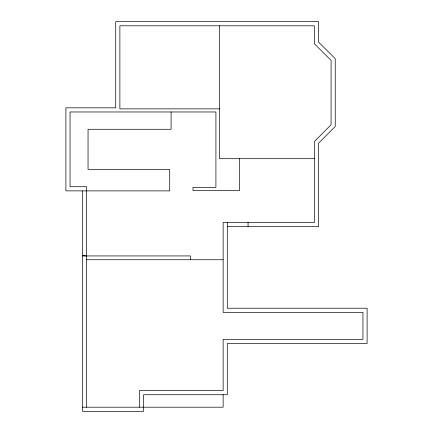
<?xml version="1.0" encoding="UTF-8"?>
<svg xmlns="http://www.w3.org/2000/svg" width="433" height="433" viewBox="0 0 433 433"><rect width="100%" height="100%" fill="white"/><g stroke="black" fill="none" stroke-linecap="round" stroke-linejoin="round"><path stroke-width="0.65" d="M219.547 108.856L119.881 108.856L119.881 25.801L314.374 25.801L314.374 43.798L331.093 60.36L331.093 124.726L314.504 141.418L314.504 222.4L223.141 222.4L223.141 312.377L362.951 312.377L362.951 339.369L223.141 339.369L223.141 390.588L139.394 390.588L139.394 407.199M314.504 158.695L219.547 158.695L219.547 25.801M227.293 226.551L318.656 226.551L318.656 143.128L335.245 126.441L335.245 58.628L318.526 42.066L318.526 21.65L115.73 21.65L115.73 107.822L65.897 107.822L65.897 190.877L169.714 190.877L169.714 169.422L88.045 169.422L88.045 129.278L171.1 129.278L171.1 111.974M82.508 255.935L190.482 255.935L190.482 259.746M86.66 259.746L223.141 259.746M82.508 407.199L223.141 407.199L223.141 394.571M82.508 255.589L86.66 255.935M248.055 222.4L248.055 226.551M239.622 158.695L239.622 190.531L192.988 190.531L192.988 187.413L215.915 187.413L215.915 111.974L70.049 111.974L70.049 186.726L86.66 186.726L86.66 407.199M227.293 222.4L227.293 308.22L367.103 308.22L367.103 343.521L227.293 343.521L227.293 394.739L143.545 394.739L143.545 411.35L82.508 411.35L82.508 190.877"/></g></svg>
